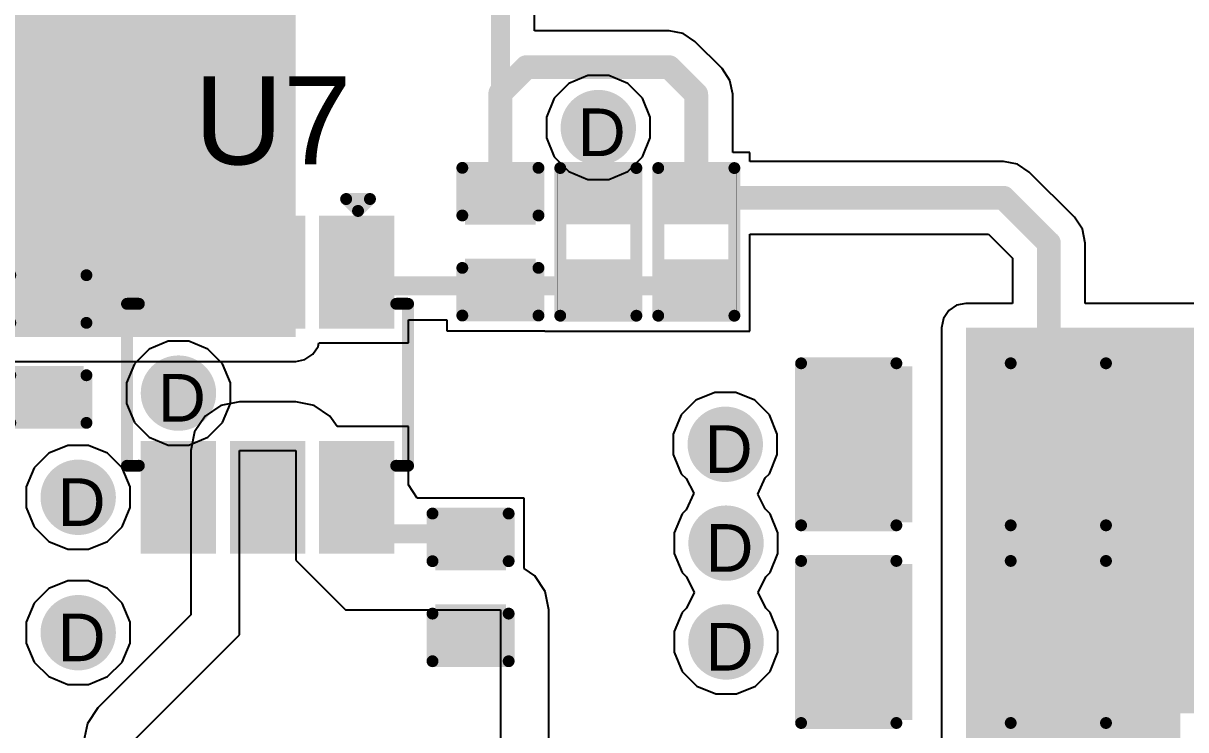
# Model space of a CAD drawing. Header units: inches. Extents: x 0 to 5032, y 0 to 5323.
# Drawn here: x 15.04 to 27.44, y 65.06 to 72.59 of the extents above; entities that cross this region are included whole.
import ezdxf

# ---------------------------------------------------------------- set-up
doc = ezdxf.new("R2010")
doc.units = ezdxf.units.IN
for name, color, linetype in [('Bottom Layer', 5, 'Continuous'), ('Bottom Solder', 6, 'Continuous'), ('Drill Drawing', 1, 'Continuous'), ('Layer 1', 16, 'Continuous'), ('Layer 2', 76, 'Continuous'), ('Top Layer', 1, 'Continuous'), ('Top Overlay', 2, 'Continuous'), ('Top Paste', 8, 'Continuous'), ('Top Solder', 216, 'Continuous'), ('Via Holes', 16, 'Continuous')]:
    doc.layers.add(name, color=color, linetype=linetype)
doc.styles.add('Arial', font='', dxfattribs={"height": 0.2})
doc.styles.get('Arial').set_extended_font_data('Arial')

# ---------------------------------------------------------------- blocks, each defined once
blk = doc.blocks.new('TSOT_23_6_131')
at = {"layer": 'Top Layer'}
for points in [[(-1.7, 1.25), (-0.7, 1.25), (-0.7, 0.65), (-1.7, 0.65)], [(0.7, 1.25), (1.7, 1.25), (1.7, 0.65), (0.7, 0.65)], [(-1.7, 0.3), (-0.7, 0.3), (-0.7, -0.3), (-1.7, -0.3)], [(0.7, 0.3), (1.7, 0.3), (1.7, -0.3), (0.7, -0.3)], [(-1.7, -0.65), (-0.7, -0.65), (-0.7, -1.25), (-1.7, -1.25)], [(0.7, -0.65), (1.7, -0.65), (1.7, -1.25), (0.7, -1.25)]]:
    blk.add_hatch(color=1, dxfattribs=at).paths.add_polyline_path(points)
at = {"layer": 'Top Paste'}
for points in [[(-1.7, 1.25), (-0.7, 1.25), (-0.7, 0.65), (-1.7, 0.65)], [(0.7, 1.25), (1.7, 1.25), (1.7, 0.65), (0.7, 0.65)], [(-1.7, 0.3), (-0.7, 0.3), (-0.7, -0.3), (-1.7, -0.3)], [(0.7, 0.3), (1.7, 0.3), (1.7, -0.3), (0.7, -0.3)], [(-1.7, -0.65), (-0.7, -0.65), (-0.7, -1.25), (-1.7, -1.25)], [(0.7, -0.65), (1.7, -0.65), (1.7, -1.25), (0.7, -1.25)]]:
    blk.add_hatch(color=8, dxfattribs=at).paths.add_polyline_path(points)
at = {"layer": 'Top Solder'}
for points in [[(-1.802, 1.352), (-0.598, 1.352), (-0.598, 0.548), (-1.802, 0.548)], [(0.598, 1.352), (1.802, 1.352), (1.802, 0.548), (0.598, 0.548)], [(-1.802, 0.402), (-0.598, 0.402), (-0.598, -0.402), (-1.802, -0.402)], [(0.598, 0.402), (1.802, 0.402), (1.802, -0.402), (0.598, -0.402)], [(-1.802, -0.548), (-0.598, -0.548), (-0.598, -1.352), (-1.802, -1.352)], [(0.598, -0.548), (1.802, -0.548), (1.802, -1.352), (0.598, -1.352)]]:
    blk.add_hatch(color=216, dxfattribs=at).paths.add_polyline_path(points)
at = {"layer": 'Top Overlay'}
for points in [[(-0.864, 1.372, 0.127, 0.127, 0), (-0.864, 1.499, 0.127, 0.127, 0)], [(0.864, 1.499, 0.127, 0.127, 0), (-0.864, 1.499, 0.127, 0.127, 0)], [(0.864, 1.372, 0.127, 0.127, 0), (0.864, 1.499, 0.127, 0.127, 0)], [(-1.854, 0.965, 0.127, 0.127, 0), (-1.981, 1.092, 0.127, 0.127, 0)], [(-1.981, 0.838, 0.127, 0.127, 0), (-1.981, 1.092, 0.127, 0.127, 0)], [(-1.981, 0.838, 0.127, 0.127, 0), (-1.854, 0.965, 0.127, 0.127, 0)], [(-0.864, -1.499, 0.127, 0.127, 0), (-0.864, -1.372, 0.127, 0.127, 0)], [(0.864, -1.499, 0.127, 0.127, 0), (0.864, -1.372, 0.127, 0.127, 0)], [(0.864, -1.499, 0.127, 0.127, 0), (-0.864, -1.499, 0.127, 0.127, 0)]]:
    blk.add_lwpolyline(points, format="xyseb", dxfattribs=at)
for points in [[(-0.895, 1.499, 0.0635, 0.0635, 1), (-0.832, 1.499, 0.0635, 0.0635, 1)], [(-0.895, 1.499, 0.0635, 0.0635, 1), (-0.832, 1.499, 0.0635, 0.0635, 1)], [(0.832, 1.499, 0.0635, 0.0635, 1), (0.895, 1.499, 0.0635, 0.0635, 1)], [(0.832, 1.499, 0.0635, 0.0635, 1), (0.895, 1.499, 0.0635, 0.0635, 1)], [(-0.895, 1.372, 0.0635, 0.0635, 1), (-0.832, 1.372, 0.0635, 0.0635, 1)], [(0.832, 1.372, 0.0635, 0.0635, 1), (0.895, 1.372, 0.0635, 0.0635, 1)], [(-2.013, 1.092, 0.0635, 0.0635, 1), (-1.949, 1.092, 0.0635, 0.0635, 1)], [(-2.013, 1.092, 0.0635, 0.0635, 1), (-1.949, 1.092, 0.0635, 0.0635, 1)], [(-1.886, 0.965, 0.0635, 0.0635, 1), (-1.822, 0.965, 0.0635, 0.0635, 1)], [(-1.886, 0.965, 0.0635, 0.0635, 1), (-1.822, 0.965, 0.0635, 0.0635, 1)], [(-2.013, 0.838, 0.0635, 0.0635, 1), (-1.949, 0.838, 0.0635, 0.0635, 1)], [(-2.013, 0.838, 0.0635, 0.0635, 1), (-1.949, 0.838, 0.0635, 0.0635, 1)], [(-0.895, -1.372, 0.0635, 0.0635, 1), (-0.832, -1.372, 0.0635, 0.0635, 1)], [(0.832, -1.372, 0.0635, 0.0635, 1), (0.895, -1.372, 0.0635, 0.0635, 1)], [(-0.895, -1.499, 0.0635, 0.0635, 1), (-0.832, -1.499, 0.0635, 0.0635, 1)], [(-0.895, -1.499, 0.0635, 0.0635, 1), (-0.832, -1.499, 0.0635, 0.0635, 1)], [(0.832, -1.499, 0.0635, 0.0635, 1), (0.895, -1.499, 0.0635, 0.0635, 1)], [(0.832, -1.499, 0.0635, 0.0635, 1), (0.895, -1.499, 0.0635, 0.0635, 1)]]:
    blk.add_lwpolyline(points, format="xyseb", close=True, dxfattribs=at)
blk = doc.blocks.new('R___0402_132')
at = {"layer": 'Top Layer'}
for points in [[(-0.699, -0.318), (-0.699, 0.317), (-0.241, 0.317), (-0.241, -0.318)], [(0.241, -0.318), (0.241, 0.317), (0.699, 0.317), (0.699, -0.318)]]:
    blk.add_hatch(color=1, dxfattribs=at).paths.add_polyline_path(points)
at = {"layer": 'Top Paste'}
for points in [[(-0.699, -0.318), (-0.699, 0.317), (-0.241, 0.317), (-0.241, -0.318)], [(0.241, -0.318), (0.241, 0.317), (0.699, 0.317), (0.699, -0.318)]]:
    blk.add_hatch(color=8, dxfattribs=at).paths.add_polyline_path(points)
at = {"layer": 'Top Solder'}
for points in [[(-0.754, -0.373), (-0.754, 0.373), (-0.186, 0.373), (-0.186, -0.373)], [(0.186, -0.373), (0.186, 0.373), (0.754, 0.373), (0.754, -0.373)]]:
    blk.add_hatch(color=216, dxfattribs=at).paths.add_polyline_path(points)
at = {"layer": 'Top Overlay'}
for points in [[(-0.787, -0.406, 0.127, 0.127, 0), (-0.787, 0.406, 0.127, 0.127, 0)], [(0.787, 0.406, 0.127, 0.127, 0), (-0.787, 0.406, 0.127, 0.127, 0)], [(0.787, -0.406, 0.127, 0.127, 0), (0.787, 0.406, 0.127, 0.127, 0)], [(0.787, -0.406, 0.127, 0.127, 0), (-0.787, -0.406, 0.127, 0.127, 0)], [(0.813, -0.432, 0.00323, 0.00323, 0), (-0.813, -0.432, 0.00323, 0.00323, 0)]]:
    blk.add_lwpolyline(points, format="xyseb", dxfattribs=at)
for points in [[(-0.819, 0.406, 0.0635, 0.0635, 1), (-0.756, 0.406, 0.0635, 0.0635, 1)], [(-0.819, 0.406, 0.0635, 0.0635, 1), (-0.756, 0.406, 0.0635, 0.0635, 1)], [(0.756, 0.406, 0.0635, 0.0635, 1), (0.819, 0.406, 0.0635, 0.0635, 1)], [(0.756, 0.406, 0.0635, 0.0635, 1), (0.819, 0.406, 0.0635, 0.0635, 1)], [(-0.819, -0.406, 0.0635, 0.0635, 1), (-0.756, -0.406, 0.0635, 0.0635, 1)], [(-0.819, -0.406, 0.0635, 0.0635, 1), (-0.756, -0.406, 0.0635, 0.0635, 1)], [(0.756, -0.406, 0.0635, 0.0635, 1), (0.819, -0.406, 0.0635, 0.0635, 1)], [(0.756, -0.406, 0.0635, 0.0635, 1), (0.819, -0.406, 0.0635, 0.0635, 1)], [(-0.814, -0.432, 0.00161, 0.00161, 1), (-0.812, -0.432, 0.00161, 0.00161, 1)], [(0.812, -0.432, 0.00161, 0.00161, 1), (0.814, -0.432, 0.00161, 0.00161, 1)]]:
    blk.add_lwpolyline(points, format="xyseb", close=True, dxfattribs=at)
blk = doc.blocks.new('R___0402_133')
at = {"layer": 'Top Layer'}
for points in [[(-0.699, -0.318), (-0.699, 0.318), (-0.241, 0.318), (-0.241, -0.318)], [(0.241, -0.318), (0.241, 0.318), (0.699, 0.318), (0.699, -0.318)]]:
    blk.add_hatch(color=1, dxfattribs=at).paths.add_polyline_path(points)
at = {"layer": 'Top Paste'}
for points in [[(-0.699, -0.318), (-0.699, 0.318), (-0.241, 0.318), (-0.241, -0.318)], [(0.241, -0.318), (0.241, 0.318), (0.699, 0.318), (0.699, -0.318)]]:
    blk.add_hatch(color=8, dxfattribs=at).paths.add_polyline_path(points)
at = {"layer": 'Top Solder'}
for points in [[(-0.754, -0.373), (-0.754, 0.373), (-0.186, 0.373), (-0.186, -0.373)], [(0.186, -0.373), (0.186, 0.373), (0.754, 0.373), (0.754, -0.373)]]:
    blk.add_hatch(color=216, dxfattribs=at).paths.add_polyline_path(points)
at = {"layer": 'Top Overlay'}
for points in [[(-0.787, 0.406, 0.127, 0.127, 0), (-0.787, -0.406, 0.127, 0.127, 0)], [(-0.787, 0.406, 0.127, 0.127, 0), (0.787, 0.406, 0.127, 0.127, 0)], [(0.787, 0.406, 0.127, 0.127, 0), (0.787, -0.406, 0.127, 0.127, 0)], [(-0.787, -0.406, 0.127, 0.127, 0), (0.787, -0.406, 0.127, 0.127, 0)], [(-0.813, -0.432, 0.00323, 0.00323, 0), (0.813, -0.432, 0.00323, 0.00323, 0)]]:
    blk.add_lwpolyline(points, format="xyseb", dxfattribs=at)
for points in [[(-0.819, 0.406, 0.0635, 0.0635, 1), (-0.756, 0.406, 0.0635, 0.0635, 1)], [(-0.819, 0.406, 0.0635, 0.0635, 1), (-0.756, 0.406, 0.0635, 0.0635, 1)], [(0.756, 0.406, 0.0635, 0.0635, 1), (0.819, 0.406, 0.0635, 0.0635, 1)], [(0.756, 0.406, 0.0635, 0.0635, 1), (0.819, 0.406, 0.0635, 0.0635, 1)], [(-0.819, -0.406, 0.0635, 0.0635, 1), (-0.756, -0.406, 0.0635, 0.0635, 1)], [(-0.819, -0.406, 0.0635, 0.0635, 1), (-0.756, -0.406, 0.0635, 0.0635, 1)], [(0.756, -0.406, 0.0635, 0.0635, 1), (0.819, -0.406, 0.0635, 0.0635, 1)], [(0.756, -0.406, 0.0635, 0.0635, 1), (0.819, -0.406, 0.0635, 0.0635, 1)], [(-0.814, -0.432, 0.00161, 0.00161, 1), (-0.812, -0.432, 0.00161, 0.00161, 1)], [(0.812, -0.432, 0.00161, 0.00161, 1), (0.814, -0.432, 0.00161, 0.00161, 1)]]:
    blk.add_lwpolyline(points, format="xyseb", close=True, dxfattribs=at)
blk = doc.blocks.new('C___0402_135')
at = {"layer": 'Top Layer'}
for points in [[(-0.699, -0.318), (-0.699, 0.318), (-0.241, 0.318), (-0.241, -0.318)], [(0.241, -0.318), (0.241, 0.318), (0.699, 0.318), (0.699, -0.318)]]:
    blk.add_hatch(color=1, dxfattribs=at).paths.add_polyline_path(points)
at = {"layer": 'Top Paste'}
for points in [[(-0.699, -0.318), (-0.699, 0.318), (-0.241, 0.318), (-0.241, -0.318)], [(0.241, -0.318), (0.241, 0.318), (0.699, 0.318), (0.699, -0.318)]]:
    blk.add_hatch(color=8, dxfattribs=at).paths.add_polyline_path(points)
at = {"layer": 'Top Solder'}
for points in [[(-0.758, -0.377), (-0.758, 0.377), (-0.181, 0.377), (-0.181, -0.377)], [(0.181, -0.377), (0.181, 0.377), (0.758, 0.377), (0.758, -0.377)]]:
    blk.add_hatch(color=216, dxfattribs=at).paths.add_polyline_path(points)
at = {"layer": 'Top Overlay'}
for points in [[(-0.787, 0.406, 0.127, 0.127, 0), (-0.279, 0.406, 0.127, 0.127, 0)], [(-0.787, 0.406, 0.127, 0.127, 0), (-0.787, -0.406, 0.127, 0.127, 0)], [(0.279, 0.406, 0.127, 0.127, 0), (0.787, 0.406, 0.127, 0.127, 0)], [(0.787, 0.406, 0.127, 0.127, 0), (0.787, -0.406, 0.127, 0.127, 0)], [(-0.787, -0.406, 0.127, 0.127, 0), (-0.279, -0.406, 0.127, 0.127, 0)], [(0.279, -0.406, 0.127, 0.127, 0), (0.787, -0.406, 0.127, 0.127, 0)]]:
    blk.add_lwpolyline(points, format="xyseb", dxfattribs=at)
for points in [[(-0.819, 0.406, 0.0635, 0.0635, 1), (-0.756, 0.406, 0.0635, 0.0635, 1)], [(-0.819, 0.406, 0.0635, 0.0635, 1), (-0.756, 0.406, 0.0635, 0.0635, 1)], [(-0.311, 0.406, 0.0635, 0.0635, 1), (-0.248, 0.406, 0.0635, 0.0635, 1)], [(0.248, 0.406, 0.0635, 0.0635, 1), (0.311, 0.406, 0.0635, 0.0635, 1)], [(0.756, 0.406, 0.0635, 0.0635, 1), (0.819, 0.406, 0.0635, 0.0635, 1)], [(0.756, 0.406, 0.0635, 0.0635, 1), (0.819, 0.406, 0.0635, 0.0635, 1)], [(-0.819, -0.406, 0.0635, 0.0635, 1), (-0.756, -0.406, 0.0635, 0.0635, 1)], [(-0.819, -0.406, 0.0635, 0.0635, 1), (-0.756, -0.406, 0.0635, 0.0635, 1)], [(-0.311, -0.406, 0.0635, 0.0635, 1), (-0.248, -0.406, 0.0635, 0.0635, 1)], [(0.248, -0.406, 0.0635, 0.0635, 1), (0.311, -0.406, 0.0635, 0.0635, 1)], [(0.756, -0.406, 0.0635, 0.0635, 1), (0.819, -0.406, 0.0635, 0.0635, 1)], [(0.756, -0.406, 0.0635, 0.0635, 1), (0.819, -0.406, 0.0635, 0.0635, 1)]]:
    blk.add_lwpolyline(points, format="xyseb", close=True, dxfattribs=at)
blk = doc.blocks.new('C___0402_136')
at = {"layer": 'Top Layer'}
for points in [[(-0.699, -0.318), (-0.699, 0.318), (-0.241, 0.318), (-0.241, -0.318)], [(0.241, -0.318), (0.241, 0.318), (0.699, 0.318), (0.699, -0.318)]]:
    blk.add_hatch(color=1, dxfattribs=at).paths.add_polyline_path(points)
at = {"layer": 'Top Paste'}
for points in [[(-0.699, -0.318), (-0.699, 0.318), (-0.241, 0.318), (-0.241, -0.318)], [(0.241, -0.318), (0.241, 0.318), (0.699, 0.318), (0.699, -0.318)]]:
    blk.add_hatch(color=8, dxfattribs=at).paths.add_polyline_path(points)
at = {"layer": 'Top Solder'}
for points in [[(-0.758, -0.377), (-0.758, 0.377), (-0.181, 0.377), (-0.181, -0.377)], [(0.181, -0.377), (0.181, 0.377), (0.758, 0.377), (0.758, -0.377)]]:
    blk.add_hatch(color=216, dxfattribs=at).paths.add_polyline_path(points)
at = {"layer": 'Top Overlay'}
for points in [[(-0.787, 0.406, 0.127, 0.127, 0), (-0.279, 0.406, 0.127, 0.127, 0)], [(-0.787, 0.406, 0.127, 0.127, 0), (-0.787, -0.406, 0.127, 0.127, 0)], [(0.279, 0.406, 0.127, 0.127, 0), (0.787, 0.406, 0.127, 0.127, 0)], [(0.787, 0.406, 0.127, 0.127, 0), (0.787, -0.406, 0.127, 0.127, 0)], [(-0.787, -0.406, 0.127, 0.127, 0), (-0.279, -0.406, 0.127, 0.127, 0)], [(0.279, -0.406, 0.127, 0.127, 0), (0.787, -0.406, 0.127, 0.127, 0)]]:
    blk.add_lwpolyline(points, format="xyseb", dxfattribs=at)
for points in [[(-0.819, 0.406, 0.0635, 0.0635, 1), (-0.756, 0.406, 0.0635, 0.0635, 1)], [(-0.819, 0.406, 0.0635, 0.0635, 1), (-0.756, 0.406, 0.0635, 0.0635, 1)], [(-0.311, 0.406, 0.0635, 0.0635, 1), (-0.248, 0.406, 0.0635, 0.0635, 1)], [(0.248, 0.406, 0.0635, 0.0635, 1), (0.311, 0.406, 0.0635, 0.0635, 1)], [(0.756, 0.406, 0.0635, 0.0635, 1), (0.819, 0.406, 0.0635, 0.0635, 1)], [(0.756, 0.406, 0.0635, 0.0635, 1), (0.819, 0.406, 0.0635, 0.0635, 1)], [(-0.819, -0.406, 0.0635, 0.0635, 1), (-0.756, -0.406, 0.0635, 0.0635, 1)], [(-0.819, -0.406, 0.0635, 0.0635, 1), (-0.756, -0.406, 0.0635, 0.0635, 1)], [(-0.311, -0.406, 0.0635, 0.0635, 1), (-0.248, -0.406, 0.0635, 0.0635, 1)], [(0.248, -0.406, 0.0635, 0.0635, 1), (0.311, -0.406, 0.0635, 0.0635, 1)], [(0.756, -0.406, 0.0635, 0.0635, 1), (0.819, -0.406, 0.0635, 0.0635, 1)], [(0.756, -0.406, 0.0635, 0.0635, 1), (0.819, -0.406, 0.0635, 0.0635, 1)]]:
    blk.add_lwpolyline(points, format="xyseb", close=True, dxfattribs=at)
blk = doc.blocks.new('____0402_137')
at = {"layer": 'Top Layer'}
for points in [[(-0.699, -0.318), (-0.699, 0.318), (-0.241, 0.318), (-0.241, -0.318)], [(0.241, -0.318), (0.241, 0.318), (0.699, 0.318), (0.699, -0.318)]]:
    blk.add_hatch(color=1, dxfattribs=at).paths.add_polyline_path(points)
at = {"layer": 'Top Paste'}
for points in [[(-0.699, -0.318), (-0.699, 0.318), (-0.241, 0.318), (-0.241, -0.318)], [(0.241, -0.318), (0.241, 0.318), (0.699, 0.318), (0.699, -0.318)]]:
    blk.add_hatch(color=8, dxfattribs=at).paths.add_polyline_path(points)
at = {"layer": 'Top Solder'}
for points in [[(-0.758, -0.377), (-0.758, 0.377), (-0.181, 0.377), (-0.181, -0.377)], [(0.181, -0.377), (0.181, 0.377), (0.758, 0.377), (0.758, -0.377)]]:
    blk.add_hatch(color=216, dxfattribs=at).paths.add_polyline_path(points)
at = {"layer": 'Top Overlay'}
for points in [[(-0.787, 0.406, 0.127, 0.127, 0), (-0.279, 0.406, 0.127, 0.127, 0)], [(-0.787, 0.406, 0.127, 0.127, 0), (-0.787, -0.406, 0.127, 0.127, 0)], [(0.279, 0.406, 0.127, 0.127, 0), (0.787, 0.406, 0.127, 0.127, 0)], [(0.787, 0.406, 0.127, 0.127, 0), (0.787, -0.406, 0.127, 0.127, 0)], [(-0.787, -0.406, 0.127, 0.127, 0), (-0.279, -0.406, 0.127, 0.127, 0)], [(0.279, -0.406, 0.127, 0.127, 0), (0.787, -0.406, 0.127, 0.127, 0)]]:
    blk.add_lwpolyline(points, format="xyseb", dxfattribs=at)
for points in [[(-0.819, 0.406, 0.0635, 0.0635, 1), (-0.756, 0.406, 0.0635, 0.0635, 1)], [(-0.819, 0.406, 0.0635, 0.0635, 1), (-0.756, 0.406, 0.0635, 0.0635, 1)], [(-0.311, 0.406, 0.0635, 0.0635, 1), (-0.248, 0.406, 0.0635, 0.0635, 1)], [(0.248, 0.406, 0.0635, 0.0635, 1), (0.311, 0.406, 0.0635, 0.0635, 1)], [(0.756, 0.406, 0.0635, 0.0635, 1), (0.819, 0.406, 0.0635, 0.0635, 1)], [(0.756, 0.406, 0.0635, 0.0635, 1), (0.819, 0.406, 0.0635, 0.0635, 1)], [(-0.819, -0.406, 0.0635, 0.0635, 1), (-0.756, -0.406, 0.0635, 0.0635, 1)], [(-0.819, -0.406, 0.0635, 0.0635, 1), (-0.756, -0.406, 0.0635, 0.0635, 1)], [(-0.311, -0.406, 0.0635, 0.0635, 1), (-0.248, -0.406, 0.0635, 0.0635, 1)], [(0.248, -0.406, 0.0635, 0.0635, 1), (0.311, -0.406, 0.0635, 0.0635, 1)], [(0.756, -0.406, 0.0635, 0.0635, 1), (0.819, -0.406, 0.0635, 0.0635, 1)], [(0.756, -0.406, 0.0635, 0.0635, 1), (0.819, -0.406, 0.0635, 0.0635, 1)]]:
    blk.add_lwpolyline(points, format="xyseb", close=True, dxfattribs=at)
blk = doc.blocks.new('C___0805_139')
at = {"layer": 'Top Layer'}
for points in [[(-1.524, 0.762), (-0.508, 0.762), (-0.508, -0.762), (-1.524, -0.762)], [(0.508, 0.762), (1.524, 0.762), (1.524, -0.762), (0.508, -0.762)]]:
    blk.add_hatch(color=1, dxfattribs=at).paths.add_polyline_path(points)
at = {"layer": 'Top Paste'}
for points in [[(-1.524, 0.762), (-0.508, 0.762), (-0.508, -0.762), (-1.524, -0.762)], [(0.508, 0.762), (1.524, 0.762), (1.524, -0.762), (0.508, -0.762)]]:
    blk.add_hatch(color=8, dxfattribs=at).paths.add_polyline_path(points)
at = {"layer": 'Top Solder'}
for points in [[(-1.594, 0.832), (-0.438, 0.832), (-0.438, -0.832), (-1.594, -0.832)], [(0.438, 0.832), (1.594, 0.832), (1.594, -0.832), (0.438, -0.832)]]:
    blk.add_hatch(color=216, dxfattribs=at).paths.add_polyline_path(points)
at = {"layer": 'Top Overlay'}
for points in [[(-1.626, 0.864, 0.127, 0.127, 0), (-0.61, 0.864, 0.127, 0.127, 0)], [(-1.626, -0.864, 0.127, 0.127, 0), (-1.626, 0.864, 0.127, 0.127, 0)], [(0.61, 0.864, 0.127, 0.127, 0), (1.626, 0.864, 0.127, 0.127, 0)], [(1.626, -0.864, 0.127, 0.127, 0), (1.626, 0.864, 0.127, 0.127, 0)], [(-1.626, -0.864, 0.127, 0.127, 0), (-0.61, -0.864, 0.127, 0.127, 0)], [(0.61, -0.864, 0.127, 0.127, 0), (1.626, -0.864, 0.127, 0.127, 0)]]:
    blk.add_lwpolyline(points, format="xyseb", dxfattribs=at)
for points in [[(-1.657, 0.864, 0.0635, 0.0635, 1), (-1.594, 0.864, 0.0635, 0.0635, 1)], [(-1.657, 0.864, 0.0635, 0.0635, 1), (-1.594, 0.864, 0.0635, 0.0635, 1)], [(-0.641, 0.864, 0.0635, 0.0635, 1), (-0.578, 0.864, 0.0635, 0.0635, 1)], [(0.578, 0.864, 0.0635, 0.0635, 1), (0.641, 0.864, 0.0635, 0.0635, 1)], [(1.594, 0.864, 0.0635, 0.0635, 1), (1.657, 0.864, 0.0635, 0.0635, 1)], [(1.594, 0.864, 0.0635, 0.0635, 1), (1.657, 0.864, 0.0635, 0.0635, 1)], [(-1.657, -0.864, 0.0635, 0.0635, 1), (-1.594, -0.864, 0.0635, 0.0635, 1)], [(-1.657, -0.864, 0.0635, 0.0635, 1), (-1.594, -0.864, 0.0635, 0.0635, 1)], [(-0.641, -0.864, 0.0635, 0.0635, 1), (-0.578, -0.864, 0.0635, 0.0635, 1)], [(0.578, -0.864, 0.0635, 0.0635, 1), (0.641, -0.864, 0.0635, 0.0635, 1)], [(1.594, -0.864, 0.0635, 0.0635, 1), (1.657, -0.864, 0.0635, 0.0635, 1)], [(1.594, -0.864, 0.0635, 0.0635, 1), (1.657, -0.864, 0.0635, 0.0635, 1)]]:
    blk.add_lwpolyline(points, format="xyseb", close=True, dxfattribs=at)
blk = doc.blocks.new('C___0805_140')
at = {"layer": 'Top Layer'}
for points in [[(-1.524, 0.762), (-0.508, 0.762), (-0.508, -0.762), (-1.524, -0.762)], [(0.508, 0.762), (1.524, 0.762), (1.524, -0.762), (0.508, -0.762)]]:
    blk.add_hatch(color=1, dxfattribs=at).paths.add_polyline_path(points)
at = {"layer": 'Top Paste'}
for points in [[(-1.524, 0.762), (-0.508, 0.762), (-0.508, -0.762), (-1.524, -0.762)], [(0.508, 0.762), (1.524, 0.762), (1.524, -0.762), (0.508, -0.762)]]:
    blk.add_hatch(color=8, dxfattribs=at).paths.add_polyline_path(points)
at = {"layer": 'Top Solder'}
for points in [[(-1.594, 0.832), (-0.438, 0.832), (-0.438, -0.832), (-1.594, -0.832)], [(0.438, 0.832), (1.594, 0.832), (1.594, -0.832), (0.438, -0.832)]]:
    blk.add_hatch(color=216, dxfattribs=at).paths.add_polyline_path(points)
at = {"layer": 'Top Overlay'}
for points in [[(-1.626, 0.864, 0.127, 0.127, 0), (-0.61, 0.864, 0.127, 0.127, 0)], [(-1.626, -0.864, 0.127, 0.127, 0), (-1.626, 0.864, 0.127, 0.127, 0)], [(0.61, 0.864, 0.127, 0.127, 0), (1.626, 0.864, 0.127, 0.127, 0)], [(1.626, -0.864, 0.127, 0.127, 0), (1.626, 0.864, 0.127, 0.127, 0)], [(-1.626, -0.864, 0.127, 0.127, 0), (-0.61, -0.864, 0.127, 0.127, 0)], [(0.61, -0.864, 0.127, 0.127, 0), (1.626, -0.864, 0.127, 0.127, 0)]]:
    blk.add_lwpolyline(points, format="xyseb", dxfattribs=at)
for points in [[(-1.657, 0.864, 0.0635, 0.0635, 1), (-1.594, 0.864, 0.0635, 0.0635, 1)], [(-1.657, 0.864, 0.0635, 0.0635, 1), (-1.594, 0.864, 0.0635, 0.0635, 1)], [(-0.641, 0.864, 0.0635, 0.0635, 1), (-0.578, 0.864, 0.0635, 0.0635, 1)], [(0.578, 0.864, 0.0635, 0.0635, 1), (0.641, 0.864, 0.0635, 0.0635, 1)], [(1.594, 0.864, 0.0635, 0.0635, 1), (1.657, 0.864, 0.0635, 0.0635, 1)], [(1.594, 0.864, 0.0635, 0.0635, 1), (1.657, 0.864, 0.0635, 0.0635, 1)], [(-1.657, -0.864, 0.0635, 0.0635, 1), (-1.594, -0.864, 0.0635, 0.0635, 1)], [(-1.657, -0.864, 0.0635, 0.0635, 1), (-1.594, -0.864, 0.0635, 0.0635, 1)], [(-0.641, -0.864, 0.0635, 0.0635, 1), (-0.578, -0.864, 0.0635, 0.0635, 1)], [(0.578, -0.864, 0.0635, 0.0635, 1), (0.641, -0.864, 0.0635, 0.0635, 1)], [(1.594, -0.864, 0.0635, 0.0635, 1), (1.657, -0.864, 0.0635, 0.0635, 1)], [(1.594, -0.864, 0.0635, 0.0635, 1), (1.657, -0.864, 0.0635, 0.0635, 1)]]:
    blk.add_lwpolyline(points, format="xyseb", close=True, dxfattribs=at)

msp = doc.modelspace()

# ---------------------------------------------------------------- hatches: boundary and pattern name
at = {"layer": 'Bottom Layer'}
h = msp.add_hatch(color=5, dxfattribs=at)
edge = h.paths.add_edge_path()
edge.add_arc((21.175, 71.479), 0.3, 0, 360)
h = msp.add_hatch(color=5, dxfattribs=at)
edge = h.paths.add_edge_path()
edge.add_arc((16.698, 68.647), 0.3, 0, 360)
h = msp.add_hatch(color=5, dxfattribs=at)
edge = h.paths.add_edge_path()
edge.add_arc((22.529, 68.101), 0.3, 0, 360)
h = msp.add_hatch(color=5, dxfattribs=at)
edge = h.paths.add_edge_path()
edge.add_arc((15.629, 67.536), 0.3, 0, 360)
h = msp.add_hatch(color=5, dxfattribs=at)
edge = h.paths.add_edge_path()
edge.add_arc((22.537, 67.047), 0.3, 0, 360)
h = msp.add_hatch(color=5, dxfattribs=at)
edge = h.paths.add_edge_path()
edge.add_arc((15.629, 66.092), 0.3, 0, 360)
h = msp.add_hatch(color=5, dxfattribs=at)
edge = h.paths.add_edge_path()
edge.add_arc((22.537, 65.993), 0.3, 0, 360)
at = {"layer": 'Bottom Solder'}
h = msp.add_hatch(color=6, dxfattribs=at)
edge = h.paths.add_edge_path()
edge.add_arc((21.175, 71.479), 0.402, 0, 360)
h = msp.add_hatch(color=6, dxfattribs=at)
edge = h.paths.add_edge_path()
edge.add_arc((16.698, 68.647), 0.402, 0, 360)
h = msp.add_hatch(color=6, dxfattribs=at)
edge = h.paths.add_edge_path()
edge.add_arc((22.529, 68.101), 0.402, 0, 360)
h = msp.add_hatch(color=6, dxfattribs=at)
edge = h.paths.add_edge_path()
edge.add_arc((15.629, 67.536), 0.402, 0, 360)
h = msp.add_hatch(color=6, dxfattribs=at)
edge = h.paths.add_edge_path()
edge.add_arc((22.537, 67.047), 0.402, 0, 360)
h = msp.add_hatch(color=6, dxfattribs=at)
edge = h.paths.add_edge_path()
edge.add_arc((15.629, 66.092), 0.402, 0, 360)
h = msp.add_hatch(color=6, dxfattribs=at)
edge = h.paths.add_edge_path()
edge.add_arc((22.537, 65.993), 0.402, 0, 360)
at = {"layer": 'Layer 1'}
h = msp.add_hatch(color=16, dxfattribs=at)
edge = h.paths.add_edge_path()
edge.add_arc((21.175, 71.479), 0.3, 0, 360)
h = msp.add_hatch(color=16, dxfattribs=at)
edge = h.paths.add_edge_path()
edge.add_arc((16.698, 68.647), 0.3, 0, 360)
h = msp.add_hatch(color=16, dxfattribs=at)
edge = h.paths.add_edge_path()
edge.add_arc((22.529, 68.101), 0.3, 0, 360)
h = msp.add_hatch(color=16, dxfattribs=at)
edge = h.paths.add_edge_path()
edge.add_arc((15.629, 67.536), 0.3, 0, 360)
h = msp.add_hatch(color=16, dxfattribs=at)
edge = h.paths.add_edge_path()
edge.add_arc((22.537, 67.047), 0.3, 0, 360)
h = msp.add_hatch(color=16, dxfattribs=at)
edge = h.paths.add_edge_path()
edge.add_arc((15.629, 66.092), 0.3, 0, 360)
h = msp.add_hatch(color=16, dxfattribs=at)
edge = h.paths.add_edge_path()
edge.add_arc((22.537, 65.993), 0.3, 0, 360)
at = {"layer": 'Layer 2'}
h = msp.add_hatch(color=76, dxfattribs=at)
edge = h.paths.add_edge_path()
edge.add_arc((21.175, 71.479), 0.3, 0, 360)
h = msp.add_hatch(color=76, dxfattribs=at)
edge = h.paths.add_edge_path()
edge.add_arc((16.698, 68.647), 0.3, 0, 360)
h = msp.add_hatch(color=76, dxfattribs=at)
edge = h.paths.add_edge_path()
edge.add_arc((22.529, 68.101), 0.3, 0, 360)
h = msp.add_hatch(color=76, dxfattribs=at)
edge = h.paths.add_edge_path()
edge.add_arc((15.629, 67.536), 0.3, 0, 360)
h = msp.add_hatch(color=76, dxfattribs=at)
edge = h.paths.add_edge_path()
edge.add_arc((22.537, 67.047), 0.3, 0, 360)
h = msp.add_hatch(color=76, dxfattribs=at)
edge = h.paths.add_edge_path()
edge.add_arc((15.629, 66.092), 0.3, 0, 360)
h = msp.add_hatch(color=76, dxfattribs=at)
edge = h.paths.add_edge_path()
edge.add_arc((22.537, 65.993), 0.3, 0, 360)
at = {"layer": 'Top Layer'}
for points in [[(12.751, 69.244), (17.948, 69.244), (17.948, 73.739), (12.751, 73.739)], [(25.095, 65.231), (30.341, 65.231), (30.341, 69.345), (25.095, 69.345)], [(25.095, 59.286), (27.381, 59.286), (27.381, 68.863), (25.095, 68.863)]]:
    msp.add_hatch(color=1, dxfattribs=at).paths.add_polyline_path(points)
h = msp.add_hatch(color=1, dxfattribs=at)
edge = h.paths.add_edge_path()
edge.add_arc((21.175, 71.479), 0.3, 0, 360)
h = msp.add_hatch(color=1, dxfattribs=at)
edge = h.paths.add_edge_path()
edge.add_arc((16.698, 68.647), 0.3, 0, 360)
h = msp.add_hatch(color=1, dxfattribs=at)
edge = h.paths.add_edge_path()
edge.add_arc((22.529, 68.101), 0.3, 0, 360)
h = msp.add_hatch(color=1, dxfattribs=at)
edge = h.paths.add_edge_path()
edge.add_arc((15.629, 67.536), 0.3, 0, 360)
h = msp.add_hatch(color=1, dxfattribs=at)
edge = h.paths.add_edge_path()
edge.add_arc((22.537, 67.047), 0.3, 0, 360)
h = msp.add_hatch(color=1, dxfattribs=at)
edge = h.paths.add_edge_path()
edge.add_arc((15.629, 66.092), 0.3, 0, 360)
h = msp.add_hatch(color=1, dxfattribs=at)
edge = h.paths.add_edge_path()
edge.add_arc((22.537, 65.993), 0.3, 0, 360)
at = {"layer": 'Top Solder'}
h = msp.add_hatch(color=216, dxfattribs=at)
edge = h.paths.add_edge_path()
edge.add_arc((21.175, 71.479), 0.402, 0, 360)
h = msp.add_hatch(color=216, dxfattribs=at)
edge = h.paths.add_edge_path()
edge.add_arc((16.698, 68.647), 0.402, 0, 360)
h = msp.add_hatch(color=216, dxfattribs=at)
edge = h.paths.add_edge_path()
edge.add_arc((22.529, 68.101), 0.402, 0, 360)
h = msp.add_hatch(color=216, dxfattribs=at)
edge = h.paths.add_edge_path()
edge.add_arc((15.629, 67.536), 0.402, 0, 360)
h = msp.add_hatch(color=216, dxfattribs=at)
edge = h.paths.add_edge_path()
edge.add_arc((22.537, 67.047), 0.402, 0, 360)
h = msp.add_hatch(color=216, dxfattribs=at)
edge = h.paths.add_edge_path()
edge.add_arc((15.629, 66.092), 0.402, 0, 360)
h = msp.add_hatch(color=216, dxfattribs=at)
edge = h.paths.add_edge_path()
edge.add_arc((22.537, 65.993), 0.402, 0, 360)
at = {"layer": 'Via Holes'}
h = msp.add_hatch(color=7, dxfattribs=at)
edge = h.paths.add_edge_path()
edge.add_arc((21.175, 71.479), 0.15, 0, 360)
h = msp.add_hatch(color=7, dxfattribs=at)
edge = h.paths.add_edge_path()
edge.add_arc((16.698, 68.647), 0.15, 0, 360)
h = msp.add_hatch(color=7, dxfattribs=at)
edge = h.paths.add_edge_path()
edge.add_arc((22.529, 68.101), 0.15, 0, 360)
h = msp.add_hatch(color=7, dxfattribs=at)
edge = h.paths.add_edge_path()
edge.add_arc((15.629, 67.536), 0.15, 0, 360)
h = msp.add_hatch(color=7, dxfattribs=at)
edge = h.paths.add_edge_path()
edge.add_arc((22.537, 67.047), 0.15, 0, 360)
h = msp.add_hatch(color=7, dxfattribs=at)
edge = h.paths.add_edge_path()
edge.add_arc((15.629, 66.092), 0.15, 0, 360)
h = msp.add_hatch(color=7, dxfattribs=at)
edge = h.paths.add_edge_path()
edge.add_arc((22.537, 65.993), 0.15, 0, 360)

# ---------------------------------------------------------------- linework, layer by layer
at = {"layer": 'Layer 2'}
for p, q in [((21.065, 72.033), (20.862, 71.949)), ((21.286, 72.033), (21.065, 72.033)), ((21.489, 71.949), (21.286, 72.033)), ((20.862, 71.949), (20.706, 71.793)), ((21.645, 71.793), (21.489, 71.949)), ((20.706, 71.793), (20.621, 71.59)), ((21.729, 71.59), (21.645, 71.793)), ((20.621, 71.59), (20.621, 71.369)), ((21.729, 71.369), (21.729, 71.59)), ((20.621, 71.369), (20.706, 71.166)), ((21.645, 71.166), (21.729, 71.369)), ((20.706, 71.166), (20.862, 71.01)), ((21.489, 71.01), (21.645, 71.166)), ((20.862, 71.01), (21.065, 70.925)), ((21.065, 70.925), (21.286, 70.925)), ((21.286, 70.925), (21.489, 71.01)), ((16.588, 69.201), (16.384, 69.117)), ((16.808, 69.201), (16.588, 69.201)), ((17.012, 69.117), (16.808, 69.201)), ((16.384, 69.117), (16.228, 68.961)), ((17.168, 68.961), (17.012, 69.117)), ((16.228, 68.961), (16.144, 68.757)), ((17.252, 68.757), (17.168, 68.961)), ((16.144, 68.757), (16.144, 68.537)), ((17.252, 68.537), (17.252, 68.757)), ((22.216, 68.571), (22.06, 68.415)), ((22.419, 68.655), (22.216, 68.571)), ((22.64, 68.655), (22.419, 68.655)), ((22.843, 68.571), (22.64, 68.655)), ((22.999, 68.415), (22.843, 68.571)), ((16.144, 68.537), (16.228, 68.333)), ((17.168, 68.333), (17.252, 68.537)), ((16.228, 68.333), (16.384, 68.178)), ((17.012, 68.178), (17.168, 68.333)), ((22.06, 68.415), (21.975, 68.211)), ((23.083, 68.211), (22.999, 68.415)), ((21.975, 68.211), (21.975, 67.991)), ((23.083, 67.991), (23.083, 68.211)), ((15.518, 68.09), (15.315, 68.006)), ((15.739, 68.09), (15.518, 68.09)), ((15.942, 68.006), (15.739, 68.09)), ((16.384, 68.178), (16.588, 68.093)), ((16.588, 68.093), (16.808, 68.093)), ((16.808, 68.093), (17.012, 68.178)), ((15.315, 68.006), (15.159, 67.85)), ((16.098, 67.85), (15.942, 68.006)), ((21.975, 67.991), (22.06, 67.787)), ((22.999, 67.787), (23.083, 67.991)), ((15.159, 67.85), (15.075, 67.646)), ((16.183, 67.646), (16.098, 67.85)), ((22.06, 67.787), (22.111, 67.736)), ((22.111, 67.736), (22.192, 67.579)), ((22.875, 67.569), (22.956, 67.744)), ((22.956, 67.744), (22.999, 67.787)), ((15.075, 67.646), (15.075, 67.426)), ((16.183, 67.426), (16.183, 67.646)), ((22.192, 67.579), (22.111, 67.404)), ((22.956, 67.412), (22.875, 67.569)), ((15.075, 67.426), (15.159, 67.222)), ((16.098, 67.222), (16.183, 67.426)), ((22.068, 67.361), (21.983, 67.157)), ((22.111, 67.404), (22.068, 67.361)), ((23.007, 67.361), (22.956, 67.412)), ((23.091, 67.157), (23.007, 67.361)), ((15.159, 67.222), (15.315, 67.066)), ((15.942, 67.066), (16.098, 67.222)), ((15.315, 67.066), (15.518, 66.982)), ((15.739, 66.982), (15.942, 67.066)), ((21.983, 67.157), (21.983, 66.937)), ((23.091, 66.937), (23.091, 67.157)), ((15.518, 66.982), (15.739, 66.982)), ((21.983, 66.937), (22.068, 66.733)), ((23.007, 66.733), (23.091, 66.937)), ((22.068, 66.733), (22.115, 66.686)), ((22.96, 66.686), (23.007, 66.733)), ((15.518, 66.646), (15.315, 66.562)), ((15.739, 66.646), (15.518, 66.646)), ((15.942, 66.562), (15.739, 66.646)), ((22.115, 66.686), (22.196, 66.52)), ((22.879, 66.52), (22.96, 66.686)), ((15.315, 66.562), (15.159, 66.406)), ((16.098, 66.406), (15.942, 66.562)), ((22.196, 66.52), (22.115, 66.354)), ((22.96, 66.354), (22.879, 66.52)), ((15.159, 66.406), (15.075, 66.203)), ((16.183, 66.203), (16.098, 66.406)), ((22.115, 66.354), (22.068, 66.307)), ((23.007, 66.307), (22.96, 66.354)), ((15.075, 66.203), (15.075, 65.982)), ((16.183, 65.982), (16.183, 66.203)), ((22.068, 66.307), (21.983, 66.103)), ((23.091, 66.103), (23.007, 66.307)), ((21.983, 66.103), (21.983, 65.883)), ((23.091, 65.883), (23.091, 66.103)), ((15.075, 65.982), (15.159, 65.779)), ((16.098, 65.779), (16.183, 65.982)), ((21.983, 65.883), (22.068, 65.679)), ((23.007, 65.679), (23.091, 65.883)), ((15.159, 65.779), (15.315, 65.623)), ((15.942, 65.623), (16.098, 65.779)), ((15.315, 65.623), (15.518, 65.538)), ((15.739, 65.538), (15.942, 65.623)), ((22.068, 65.679), (22.224, 65.523)), ((22.851, 65.523), (23.007, 65.679)), ((15.518, 65.538), (15.739, 65.538)), ((22.224, 65.523), (22.427, 65.439)), ((22.648, 65.439), (22.851, 65.523)), ((22.427, 65.439), (22.648, 65.439))]:
    msp.add_line(p, q, dxfattribs=at)
at = {"layer": 'Top Layer'}
for p, q in [((20.494, 72.511), (20.494, 99.176)), ((21.931, 72.511), (20.494, 72.511)), ((22.079, 72.482), (21.931, 72.511)), ((22.206, 72.397), (22.079, 72.482)), ((22.495, 72.108), (22.206, 72.397)), ((22.579, 71.982), (22.495, 72.108)), ((22.608, 71.834), (22.579, 71.982)), ((22.608, 71.213), (22.608, 71.834)), ((22.791, 71.213), (22.608, 71.213)), ((22.791, 71.119), (22.791, 71.213)), ((25.497, 71.119), (22.791, 71.119)), ((25.645, 71.089), (25.497, 71.119)), ((25.771, 71.005), (25.645, 71.089)), ((26.254, 70.522), (25.771, 71.005)), ((26.338, 70.396), (26.254, 70.522)), ((22.791, 69.308), (22.791, 70.342)), ((22.791, 70.342), (25.336, 70.342)), ((25.336, 70.342), (25.591, 70.087)), ((26.368, 70.248), (26.338, 70.396)), ((26.368, 69.604), (26.368, 70.248)), ((25.591, 70.087), (25.591, 69.604)), ((24.996, 69.584), (24.912, 69.528)), ((25.095, 69.604), (24.996, 69.584)), ((25.591, 69.604), (25.095, 69.604)), ((30.341, 69.604), (26.368, 69.604)), ((19.152, 69.182), (19.152, 69.428)), ((19.152, 69.428), (19.559, 69.428)), ((19.559, 69.428), (19.559, 69.31)), ((24.856, 69.444), (24.836, 69.345)), ((24.912, 69.528), (24.856, 69.444)), ((19.559, 69.31), (20.604, 69.31)), ((20.604, 69.31), (20.604, 69.308)), ((20.604, 69.308), (22.791, 69.308)), ((24.836, 69.345), (24.836, 68.863)), ((18.187, 69.145), (18.195, 69.182)), ((18.195, 69.182), (19.152, 69.182)), ((18.047, 69.005), (18.131, 69.061)), ((18.131, 69.061), (18.187, 69.145)), ((12.751, 68.985), (17.948, 68.985)), ((17.948, 68.985), (18.047, 69.005)), ((24.836, 68.863), (24.836, 65.231)), ((17.348, 68.554), (17.15, 68.515)), ((17.948, 68.554), (17.348, 68.554)), ((18.146, 68.515), (17.948, 68.554)), ((17.15, 68.515), (16.982, 68.402)), ((18.314, 68.402), (18.146, 68.515)), ((16.982, 68.402), (16.869, 68.234)), ((18.389, 68.29), (18.314, 68.402)), ((16.869, 68.234), (16.83, 68.036)), ((19.152, 68.29), (18.389, 68.29)), ((19.152, 67.668), (19.152, 68.29)), ((16.83, 68.036), (16.83, 66.283)), ((17.348, 66.068), (17.348, 68.036)), ((17.348, 68.036), (17.948, 68.036)), ((17.948, 68.036), (17.948, 66.865)), ((19.242, 67.528), (19.152, 67.668)), ((20.385, 67.528), (19.242, 67.528)), ((20.385, 66.775), (20.385, 67.528)), ((17.948, 66.865), (18.48, 66.334)), ((20.497, 66.7), (20.385, 66.775)), ((20.61, 66.532), (20.497, 66.7)), ((20.649, 66.334), (20.61, 66.532)), ((18.48, 66.334), (20.131, 66.334)), ((20.131, 66.334), (20.131, 59.936)), ((20.649, 64.795), (20.649, 66.334)), ((16.83, 66.283), (15.839, 65.291)), ((16.205, 64.925), (17.348, 66.068)), ((15.839, 65.291), (15.727, 65.123)), ((24.836, 65.231), (24.836, 64.879)), ((15.727, 65.123), (15.687, 64.925))]:
    msp.add_line(p, q, dxfattribs=at)
for points in [[(20.131, 71.846, 0.203, 0.203, 0), (20.131, 99.176, 0.203, 0.203, 0)], [(20.131, 71.846, 0.254, 0.254, 0), (20.408, 72.123, 0.254, 0.254, 0)], [(20.408, 72.123, 0.254, 0.254, 0), (21.931, 72.123, 0.254, 0.254, 0)], [(21.931, 72.123, 0.254, 0.254, 0), (22.22, 71.834, 0.254, 0.254, 0)], [(20.131, 70.732, 0.254, 0.254, 0), (20.131, 71.846, 0.254, 0.254, 0)], [(22.22, 70.73, 0.254, 0.254, 0), (22.22, 71.834, 0.254, 0.254, 0)], [(21.175, 70.73, 0.203, 0.203, 0), (21.175, 71.479, 0.203, 0.203, 0)], [(22.22, 70.73, 0.254, 0.254, 0), (25.497, 70.73, 0.254, 0.254, 0)], [(25.497, 70.73, 0.254, 0.254, 0), (25.979, 70.248, 0.254, 0.254, 0)], [(25.979, 68.101, 0.254, 0.254, 0), (25.979, 70.248, 0.254, 0.254, 0)], [(18.598, 69.936, 0.203, 0.203, 0), (18.744, 69.79, 0.203, 0.203, 0)], [(18.744, 69.79, 0.203, 0.203, 0), (21.175, 69.79, 0.203, 0.203, 0)], [(21.175, 69.79, 0.203, 0.203, 0), (22.22, 69.79, 0.203, 0.203, 0)], [(18.796, 67.146, 0.203, 0.203, 0), (19.713, 67.146, 0.203, 0.203, 0)]]:
    msp.add_lwpolyline(points, format="xyseb", dxfattribs=at)
for points in [[(20.344, 72.123, 0.127, 0.127, 1), (20.471, 72.123, 0.127, 0.127, 1)], [(20.344, 72.123, 0.127, 0.127, 1), (20.471, 72.123, 0.127, 0.127, 1)], [(21.867, 72.123, 0.127, 0.127, 1), (21.994, 72.123, 0.127, 0.127, 1)], [(21.867, 72.123, 0.127, 0.127, 1), (21.994, 72.123, 0.127, 0.127, 1)], [(20.067, 71.846, 0.127, 0.127, 1), (20.194, 71.846, 0.127, 0.127, 1)], [(20.067, 71.846, 0.127, 0.127, 1), (20.194, 71.846, 0.127, 0.127, 1)], [(20.08, 71.846, 0.102, 0.102, 1), (20.182, 71.846, 0.102, 0.102, 1)], [(22.156, 71.834, 0.127, 0.127, 1), (22.283, 71.834, 0.127, 0.127, 1)], [(22.156, 71.834, 0.127, 0.127, 1), (22.283, 71.834, 0.127, 0.127, 1)], [(21.125, 71.479, 0.102, 0.102, 1), (21.226, 71.479, 0.102, 0.102, 1)], [(20.067, 70.732, 0.127, 0.127, 1), (20.194, 70.732, 0.127, 0.127, 1)], [(21.125, 70.73, 0.102, 0.102, 1), (21.226, 70.73, 0.102, 0.102, 1)], [(22.156, 70.73, 0.127, 0.127, 1), (22.283, 70.73, 0.127, 0.127, 1)], [(22.156, 70.73, 0.127, 0.127, 1), (22.283, 70.73, 0.127, 0.127, 1)], [(25.433, 70.73, 0.127, 0.127, 1), (25.56, 70.73, 0.127, 0.127, 1)], [(25.433, 70.73, 0.127, 0.127, 1), (25.56, 70.73, 0.127, 0.127, 1)], [(25.916, 70.248, 0.127, 0.127, 1), (26.043, 70.248, 0.127, 0.127, 1)], [(25.916, 70.248, 0.127, 0.127, 1), (26.043, 70.248, 0.127, 0.127, 1)], [(18.547, 69.936, 0.102, 0.102, 1), (18.649, 69.936, 0.102, 0.102, 1)], [(18.693, 69.79, 0.102, 0.102, 1), (18.795, 69.79, 0.102, 0.102, 1)], [(18.693, 69.79, 0.102, 0.102, 1), (18.795, 69.79, 0.102, 0.102, 1)], [(21.125, 69.79, 0.102, 0.102, 1), (21.226, 69.79, 0.102, 0.102, 1)], [(21.125, 69.79, 0.102, 0.102, 1), (21.226, 69.79, 0.102, 0.102, 1)], [(22.169, 69.79, 0.102, 0.102, 1), (22.271, 69.79, 0.102, 0.102, 1)], [(25.916, 68.101, 0.127, 0.127, 1), (26.043, 68.101, 0.127, 0.127, 1)], [(18.746, 67.146, 0.102, 0.102, 1), (18.847, 67.146, 0.102, 0.102, 1)], [(19.662, 67.146, 0.102, 0.102, 1), (19.764, 67.146, 0.102, 0.102, 1)]]:
    msp.add_lwpolyline(points, format="xyseb", close=True, dxfattribs=at)

# ---------------------------------------------------------------- block references
for name, p, rotation in [('C___0402_135', (20.131, 70.262), 90), ('R___0402_132', (21.175, 70.26), 270), ('R___0402_133', (22.22, 70.26), 90), ('TSOT_23_6_131', (17.648, 68.736), 270), ('____0402_137', (15.311, 69.117), 90), ('C___0402_136', (19.813, 66.575), 90)]:
    msp.add_blockref(name, p, dxfattribs=dict(rotation=rotation))
for name, p in [('C___0805_139', (24.963, 68.101)), ('C___0805_140', (24.963, 65.993))]:
    msp.add_blockref(name, p)

# ---------------------------------------------------------------- texts
at = {"layer": 'Drill Drawing', "style": 'Arial'}
for p in [(20.955, 71.175), (16.478, 68.343), (22.309, 67.796), (15.409, 67.231), (22.317, 66.742), (15.409, 65.788), (22.317, 65.688)]:
    msp.add_text('D', height=0.508, dxfattribs=at).set_placement(p)
at = {"layer": 'Top Overlay', "style": 'Arial'}
msp.add_text('U7', height=0.9398, dxfattribs=at).set_placement((16.865, 71.086))

doc.saveas('drawing.dxf')
